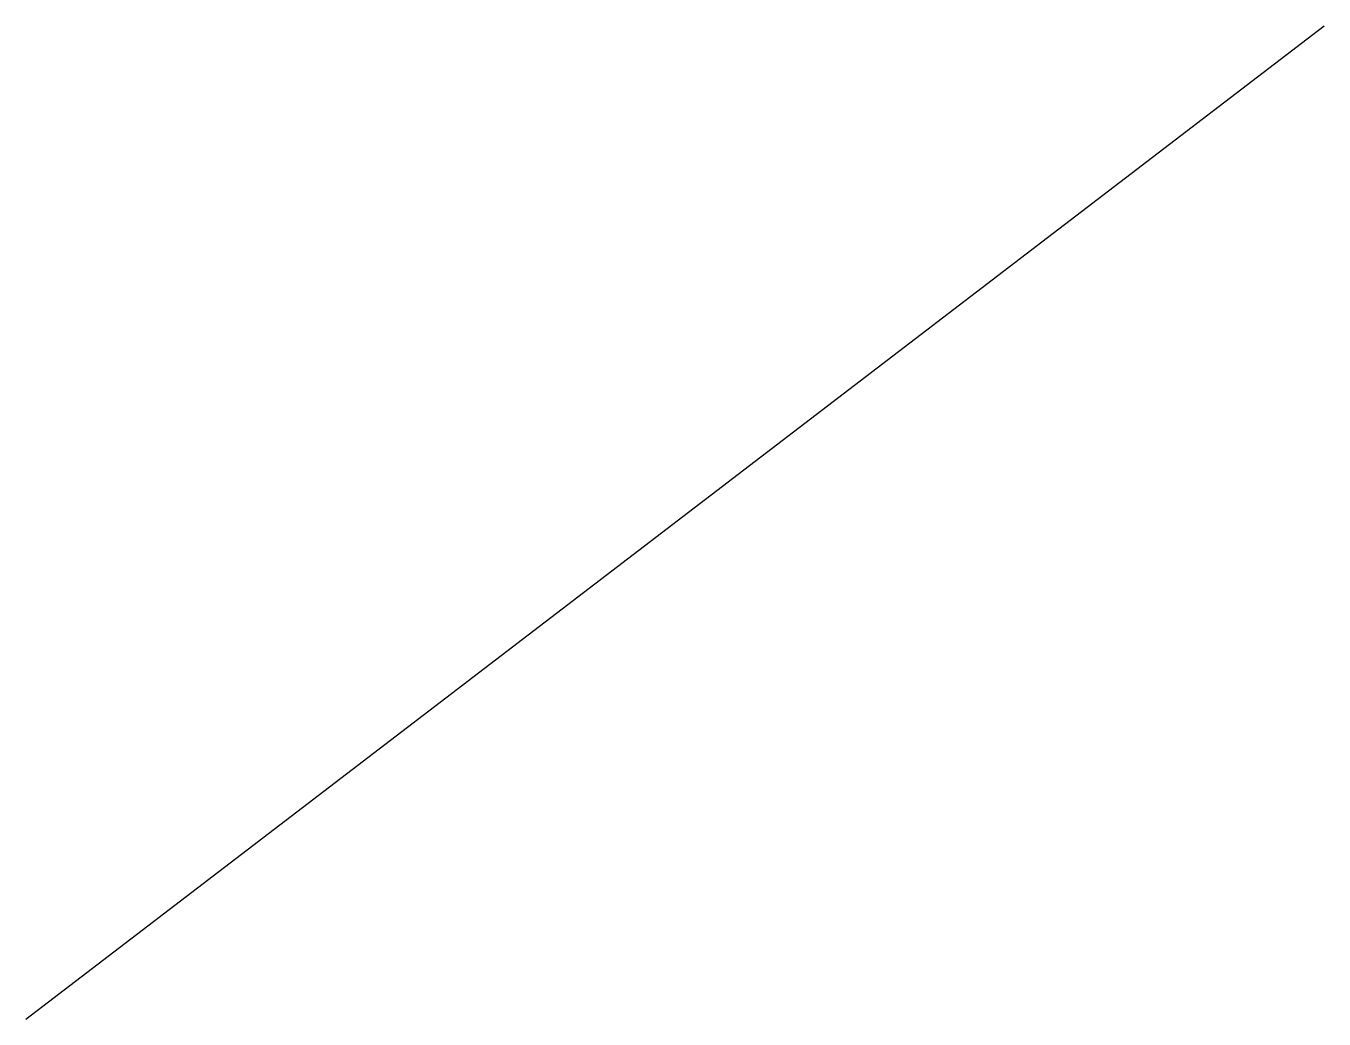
# Model space of a CAD drawing. Header units: millimetres. Extents: x -8 to 196, y -6 to 150.
import ezdxf

# ---------------------------------------------------------------- set-up
doc = ezdxf.new("R2010")
doc.units = ezdxf.units.MM
doc.linetypes.add('L_OVERHANG', pattern='A,0.00012,[1,L_overhang,S=1,R=0,X=0,Y=0],-12', length=12.00012)

msp = doc.modelspace()

# ---------------------------------------------------------------- linework, layer by layer
at = {"linetype": 'L_OVERHANG'}
msp.add_line((-7.59, -5.56), (195.86, 150.02), dxfattribs=at)

doc.saveas('drawing.dxf')
